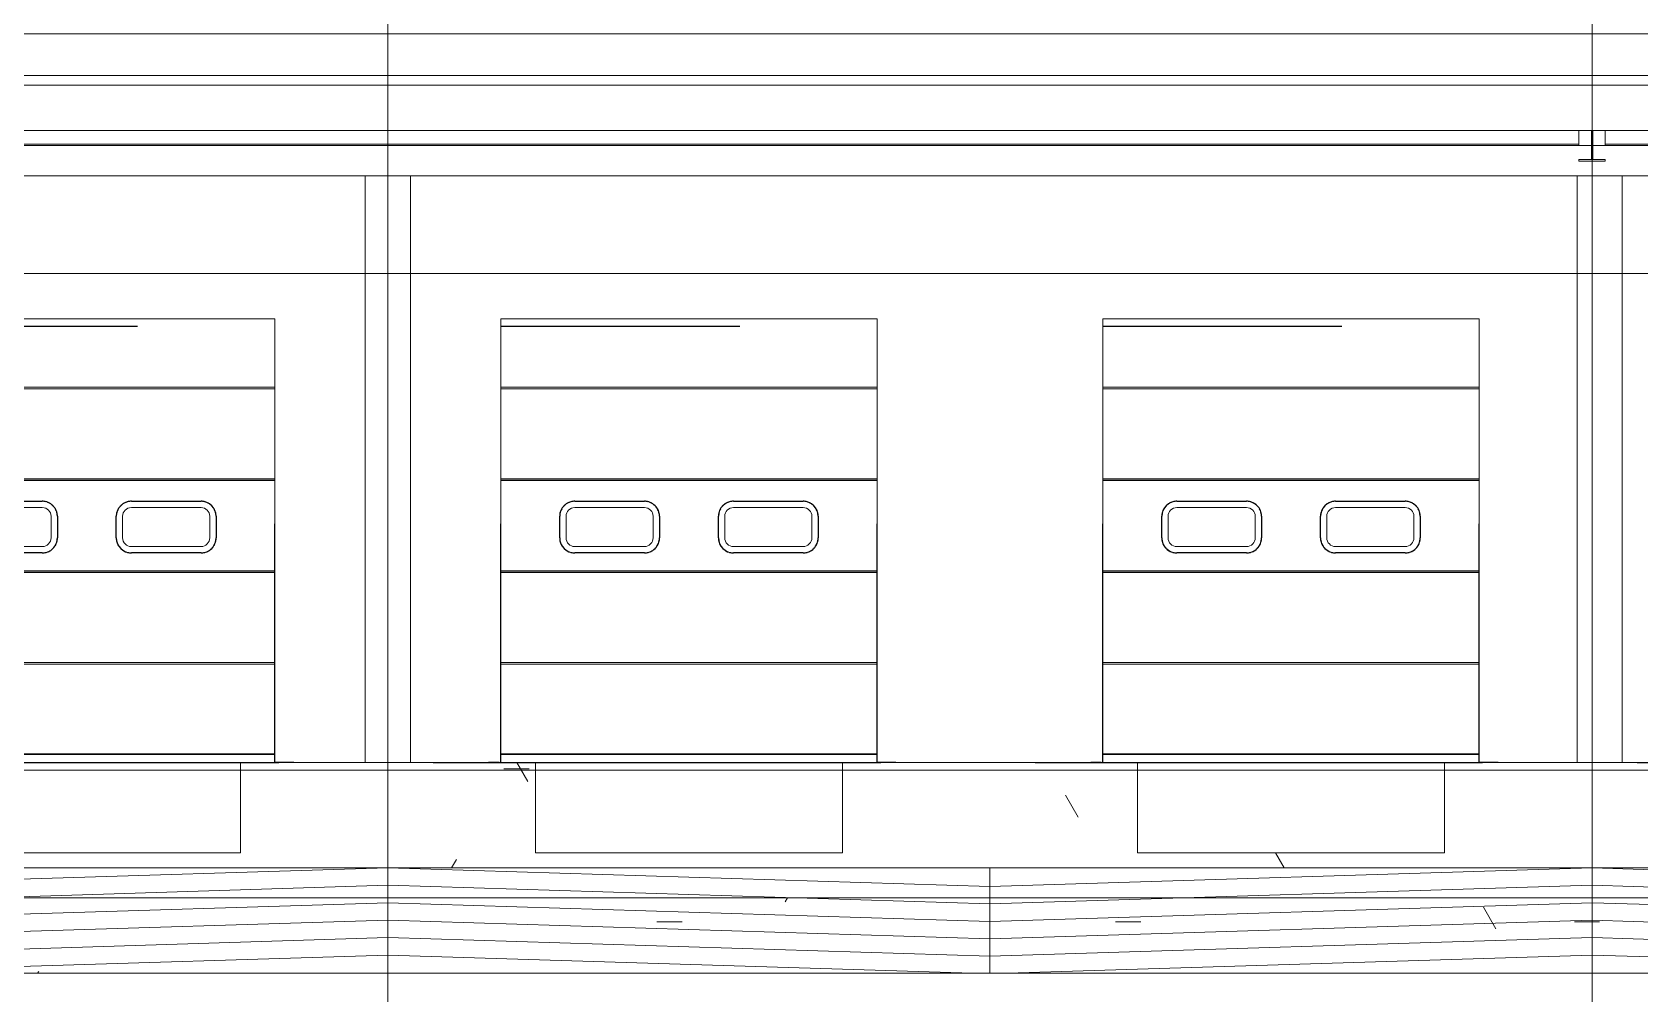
# Model space of a CAD drawing. Extents: x 692141 to 693595, y 1492301 to 1494225.
# Drawn here: x 692441.89 to 692452.58, y 1492374.68 to 1492381.07 of the extents above; entities that cross this region are included whole.
import ezdxf

# ---------------------------------------------------------------- set-up
doc = ezdxf.new("R2010")
doc.units = 0
doc.header["$MEASUREMENT"] = 0
for name, pattern in [('Centre', [7937.5, 1587.5, -1190.625, 3968.75, -1190.625]), ('Grid Line', [5556.25, 3175, -793.75, 793.75, -793.75]), ('Čárka', [3175, 1587.5, -1587.5])]:
    doc.linetypes.add(name, pattern=pattern)
for name, color, linetype, lineweight in [('A-COLS', 52, 'Continuous', 5), ('A-DETL-GENF', 92, 'Continuous', 5), ('A-FLOR', 192, 'Continuous', 5), ('A-FLOR-LEVL', 8, 'Grid Line', 5), ('A-GENM', 13, 'Continuous', 5), ('A-WALL-PATT', 111, 'Continuous', 5), ('S-BEAM', 12, 'Continuous', 5), ('S-GRID', 1, 'Continuous', 5)]:
    doc.layers.add(name, color=color, linetype=linetype, lineweight=lineweight)
doc.layers.add('A-DOOR', color=2, linetype='Continuous')
pattern_1 = [(0, (212730.054, 1200), (4064, 1016), [167.64, -2880.36, 167.64, -2880.36, -16256]), (0, (212730.054, 1200), (4064, 1016), [-6096, 167.64, -5928.36, 167.64, -2880.36, -7112]), (0, (212730.054, 1200), (4064, 1016), [-15240, 167.64, -1864.36, 167.64, -4912.36]), (120, (214254.054, 1708), (-2911.881810244989, 3011.527240979959), [167.64, -2880.36, 167.64, -2880.36, -16256]), (120, (214254.054, 1708), (-2911.881810244989, 3011.527240979959), [-6095.999999999999, 167.64, -5928.359999999999, 167.64, -2880.36, -7111.999999999999]), (120, (214254.054, 1708), (-2911.881810244989, 3011.527240979959), [-15240, 167.64, -1864.36, 167.64, -4912.359999999999]), (240, (214762.054, 3740), (-1152.118189755009, -4027.527240979959), [167.64, -2880.36, 167.64, -2880.36, -16256]), (240, (214762.054, 3740), (-1152.118189755009, -4027.527240979959), [-6096, 167.64, -5928.36, 167.64, -2880.36, -7112]), (240, (214762.054, 3740), (-1152.118189755009, -4027.527240979959), [-15240, 167.64, -1864.36, 167.64, -4912.36])]

# ---------------------------------------------------------------- blocks, each defined once
blk = doc.blocks.new('HAVI-DC_R19_AR_120_STRUCTURE_rvt-2-500_ELEVATION 4')
at = {"layer": 'S-BEAM'}
h = blk.add_hatch(dxfattribs=at)
h.set_pattern_fill('FP_109', color=256, style=0, pattern_type=2)
h.set_pattern_definition(pattern_1)
h.paths.add_polyline_path([(179103.6363114633, 0), (186499.6363114732, 0), (186499.6363114732, 500.0000000013763), (178499.6363114667, 500.0000000013763), (178499.6363114667, 0), (178695.6363114656, 0)], flags=0)
h.paths.add_polyline_path([(182017.6363114611, 700.0000000014002), (186499.6363114732, 700.0000000014002), (186499.6363114732, 1400.00000000138), (185519.7546187925, 1400.00000000138), (185519.7546187924, 799.9999999999914), (183479.7546187925, 799.9999999999914), (183479.7546187925, 1400.00000000138), (181519.6363114667, 1400.00000000138), (181519.6363114667, 799.9999999999914), (179479.6363114667, 799.9999999999914), (179479.6363114667, 1400.00000000138), (178499.6363114667, 1400.00000000138), (178499.6363114667, 700.0000000014002), (181217.6363114705, 700.0000000014002)], flags=0)
h = blk.add_hatch(dxfattribs=at)
h.set_pattern_fill('FP_109', color=256, style=0, pattern_type=2)
h.set_pattern_definition(pattern_1)
h.paths.add_polyline_path([(187103.6363114634, 0), (194499.6363114732, 0), (194499.6363114732, 500.0000000013763), (186499.6363114667, 500.0000000013763), (186499.6363114667, 0), (186695.6363114656, 0)], flags=0)
h.paths.add_polyline_path([(189584.99952156, 700.0000000014002), (194499.6363114732, 700.0000000014002), (194499.6363114732, 1400.00000000138), (193519.7546187925, 1400.00000000138), (193519.7546187925, 799.9999999999914), (191479.7546187925, 799.9999999999914), (191479.7546187925, 1400.00000000138), (189519.6363114667, 1400.00000000138), (189519.6363114667, 799.9999999999914), (187479.6363114668, 799.9999999999914), (187479.6363114668, 1400.00000000138), (186499.6363114667, 1400.00000000138), (186499.6363114667, 700.0000000014002), (189217.6363114705, 700.0000000014002)], flags=0)
h = blk.add_hatch(dxfattribs=at)
h.set_pattern_fill('FP_109', color=256, style=0, pattern_type=2)
h.set_pattern_definition(pattern_1)
h.paths.add_polyline_path([(201895.6599729365, 0), (202499.6363114692, 0), (202499.6363114692, 500.0000000013763), (194499.6363114627, 500.0000000013763), (194499.6363114627, 0), (201503.6363114734, 0)], flags=0)
h.paths.add_polyline_path([(195381.636311464, 700.0000000014002), (202499.6363114692, 700.0000000014002), (202499.6363114692, 1400.00000000138), (201519.7546187885, 1400.00000000138), (201519.7546187885, 799.9999999999914), (199479.7546187885, 799.9999999999914), (199479.7546187885, 1400.00000000138), (197519.6363114627, 1400.00000000138), (197519.6363114627, 799.9999999999914), (195479.6363114627, 799.9999999999914), (195479.6363114627, 1400.00000000138), (194499.6363114627, 1400.00000000138), (194499.6363114627, 700.0000000014002), (194818.1024488682, 700.0000000014002)], flags=0)
at = {"layer": 'S-BEAM', "color": 7}
for p, q in [((185519.7546187924, 1400.000000001379), (186499.6363114732, 1400.000000001379)), ((185519.7546187924, 1400.000000001379), (185519.7546187924, 800.0000000000011)), ((186499.6363114667, 1400.000000001379), (187479.6363114668, 1400.000000001379)), ((187479.6363114668, 800.0000000000101), (187479.6363114668, 1400.000000001379)), ((189519.6363114667, 1400.000000001379), (191479.7546187925, 1400.000000001379)), ((189519.6363114667, 1400.000000001379), (189519.6363114667, 800.0000000000101)), ((191479.7546187925, 800.0000000000011), (191479.7546187925, 1400.000000001379)), ((193519.7546187925, 1400.000000001379), (194499.6363114732, 1400.000000001379)), ((193519.7546187925, 1400.000000001379), (193519.7546187925, 800.0000000000011)), ((194499.6363114627, 1400.000000001379), (195479.6363114627, 1400.000000001379)), ((185519.7546187924, 800.0000000000011), (183479.7546187925, 800.0000000000011)), ((189519.6363114667, 800.0000000000101), (187479.6363114668, 800.0000000000101)), ((193519.7546187925, 800.0000000000011), (191479.7546187925, 800.0000000000011))]:
    blk.add_line(p, q, dxfattribs=at)
blk = doc.blocks.new('M_Rectangular Column - 300 x 300mm-V141-500_ELEVATION 4')
at = {"layer": 'A-COLS'}
for p, q in [((258349.6363114674, 5300.00006735213), (258349.6363114674, 1400.000000001371)), ((258649.6363114674, 1400.000000001371), (258649.6363114674, 5300.00006735213)), ((258649.6363114674, 1400.000000001371), (258349.6363114674, 1400.000000001371))]:
    blk.add_line(p, q, dxfattribs=at)
blk = doc.blocks.new('M_Rectangular Column - 300 x 300mm-1166748-500_ELEVATION 4')
at = {"layer": 'A-COLS'}
for p, q in [((194699.6363114674, 5300.000067352132), (194699.6363114674, 1400.000000001371)), ((194999.6363114674, 1400.000000001371), (194999.6363114674, 5300.000067352132)), ((194999.6363114674, 1400.000000001371), (194699.6363114674, 1400.000000001371))]:
    blk.add_line(p, q, dxfattribs=at)
blk = doc.blocks.new('Column Center Mark - Column Center Mark-439589-500_ELEVATION 4')
at = {"layer": 'A-DETL-GENF', "lineweight": 9}
for p, q in [((43649.75461878071, 74.99999999996534), (43649.75461878071, -75.00000000003465)), ((43574.75461878071, -3.465174813754857e-11), (43724.75461878071, -3.465174813754857e-11))]:
    blk.add_line(p, q, dxfattribs=at)
blk = doc.blocks.new('Doors_Industrial_Loading-Systems_Sectional-Overhead-Door_High-Lift_40mm - 2500 x 3000 mm 2-264868-500_ELEVATION 4')
at = {"layer": 'A-DOOR', "color": 1, "linetype": 'Čárka'}
for p, q in [((175349.6363114674, 4299.99999999699), (177849.6363114674, 4299.99999999699)), ((175349.6363114674, 1399.999999996979), (175349.6363114674, 4299.99999999699)), ((177849.6363114674, 1399.999999996979), (177849.6363114674, 4299.99999999699)), ((174899.6363114674, 1399.999999996979), (175349.6363114674, 1399.999999996979)), ((177974.6363114674, 1399.999999996979), (177849.6363114674, 1399.999999996979))]:
    blk.add_line(p, q, dxfattribs=at)
at = {"layer": 'A-DOOR', "color": 7}
for p, q in [((177849.6363114674, 3273.999999996978), (175349.6363114675, 3273.999999996978)), ((175840.9696448006, 3136.49999999713), (176303.9696448006, 3136.49999999713)), ((175840.9696448006, 3136.49999999713), (176303.9696448006, 3136.49999999713)), ((176895.302978134, 3136.499999997063), (177358.302978134, 3136.499999997063)), ((176895.302978134, 3136.499999997063), (177358.302978134, 3136.499999997063)), ((175740.9696448006, 2893.499999997032), (175740.9696448006, 3036.49999999713)), ((175740.9696448006, 2893.499999997032), (175740.9696448006, 3036.49999999713)), ((176403.9696448006, 3036.49999999713), (176403.9696448006, 2893.499999997034)), ((176403.9696448006, 3036.49999999713), (176403.9696448006, 2893.499999997034)), ((176795.3029781339, 2893.499999996908), (176795.3029781339, 3036.499999997063)), ((176795.3029781339, 2893.499999996908), (176795.3029781339, 3036.499999997063)), ((177458.3029781339, 3036.499999997064), (177458.3029781339, 2893.499999996909)), ((177458.3029781339, 3036.499999997064), (177458.3029781339, 2893.499999996909)), ((176303.9696448006, 2793.499999997033), (175840.9696448006, 2793.499999997033)), ((176303.9696448006, 2793.499999997034), (175840.9696448006, 2793.499999997034)), ((177358.302978134, 2793.499999996908), (176895.302978134, 2793.499999996908)), ((177358.302978134, 2793.499999996909), (176895.302978134, 2793.499999996909)), ((175349.6363114675, 2675.02522143521), (177849.6363114674, 2675.02522143521)), ((175349.6363114675, 2675.02522143521), (177849.6363114674, 2675.02522143521)), ((175338.6363114674, 1399.999999996978), (175268.6363114674, 1399.999999996978)), ((175296.6363114674, 1399.999999996953), (175270.6363114674, 1399.999999996953)), ((175324.6363114674, 1399.99999999697), (177874.6363114674, 1399.99999999697)), ((177849.6363114674, 1455.025221435202), (175349.6363114674, 1455.025221435202)), ((175349.6363114674, 1455.025221435202), (177849.6363114674, 1455.025221435202)), ((177930.6363114674, 1399.999999996978), (177860.6363114674, 1399.999999996978)), ((177932.6363114674, 1399.999999996953), (177906.6363114674, 1399.999999996953))]:
    blk.add_line(p, q, dxfattribs=at)
for centre, radius, start, end in [((175840.9696448006, 3036.49999999713), 100.0000000000291, 90, 180), ((175840.9696448006, 3036.49999999713), 100.0000000000158, 129.5802092618806, 140.4197907380237), ((175840.9696448006, 3036.49999999713), 99.99999999997708, 111.9871867448824, 120.00000000002), ((175840.9696448006, 3036.49999999713), 99.99999999995468, 90, 105.0000000000094), ((176303.9696448006, 3036.49999999713), 100, 75.0000000000132, 90), ((176303.9696448006, 3036.49999999713), 100.0000000000002, 359.9999999999995, 90.00000000000014), ((176303.9696448006, 3036.49999999713), 100.0000000000146, 60.00000000000352, 68.01281325517674), ((176303.9696448006, 3036.49999999713), 99.9999999999943, 39.58020926182564, 50.41979073815119), ((176895.302978134, 3036.499999997063), 100.0000000000291, 90, 180), ((176895.302978134, 3036.499999997063), 99.99999999998174, 129.5802092620854, 140.4197907379426), ((176895.302978134, 3036.499999997063), 100.0000000000129, 111.9871867455781, 119.9999999999967), ((176895.302978134, 3036.499999997063), 100.0000000000109, 90, 105.0000000000013), ((177358.302978134, 3036.499999997063), 100, 74.9999999999931, 90.00000000000014), ((177358.302978134, 3036.499999997063), 100, 2.544443745170813e-13, 90.00000000000026), ((177358.302978134, 3036.499999997063), 100.0000000000129, 60.00000000000342, 68.01281325451204), ((177358.302978134, 3036.499999997063), 99.99999999997486, 39.58020926199752, 50.4197907380318), ((175840.9696448006, 3036.49999999713), 99.99999999999999, 165.0000000000017, 179.9999999999997), ((175840.9696448006, 3036.49999999713), 100.0000000000332, 149.9999999999959, 158.0128132547341), ((176303.9696448006, 3036.49999999713), 100.0000000000129, 21.98718674537078, 29.99999999999895), ((176303.9696448006, 3036.49999999713), 100.0000000000034, 0, 14.99999999999891), ((176895.302978134, 3036.499999997063), 99.99999999999999, 164.9999999999972, 179.9999999999997), ((176895.302978134, 3036.499999997063), 99.99999999999062, 149.9999999999982, 158.0128132546377), ((177358.302978134, 3036.499999997063), 99.99999999998772, 21.98718674575145, 30.0000000000012), ((177358.302978134, 3036.499999997063), 99.99999999998279, 2.605510395055221e-13, 15.00000000000075), ((175840.9696448006, 2893.499999997033), 100.0000000000466, 180.0000000000004, 195.0000000000012), ((175840.9696448006, 2893.499999997033), 100.0000000000291, 180.0000000000001, 270.0000000000001), ((176303.9696448006, 2893.499999997033), 100.0000000000005, 269.9999999999999, 2.544443745170813e-13), ((176303.9696448006, 2893.499999997033), 100, 345.0000000000013, 0), ((176895.302978134, 2893.499999996908), 100.0000000000109, 180.0000000000001, 194.9999999999999), ((176895.302978134, 2893.499999996908), 100.0000000000291, 180.0000000000001, 270.0000000000001), ((177358.302978134, 2893.499999996908), 100, 270, 3.943887805014761e-13), ((177358.302978134, 2893.499999996908), 99.9999999999709, 345.0000000000013, 0), ((175840.9696448006, 2893.499999997033), 100.0000000000275, 201.9871867464127, 210.0000000000026), ((175840.9696448006, 2893.499999997033), 100.0000000000386, 219.58020926243, 230.4197907375418), ((175840.9696448006, 2893.499999997033), 100.0000000000118, 239.9999999999881, 248.012813253757), ((175840.9696448006, 2893.499999997033), 100.0000000000291, 255.0000000000012, 269.9999999999999), ((176303.9696448006, 2893.499999997033), 99.99999999997526, 269.9999999999996, 284.99999999999), ((176303.9696448006, 2893.499999997033), 100.0000000000023, 291.9871867462618, 300.0000000000137), ((176303.9696448006, 2893.499999997033), 100.0000000000123, 309.5802092624525, 320.4197907375091), ((176303.9696448006, 2893.499999997033), 99.99999999999936, 330.0000000000045, 338.0128132540339), ((176895.302978134, 2893.499999996908), 99.99999999998772, 201.9871867455966, 210.0000000000008), ((176895.302978134, 2893.499999996908), 100.0000000000188, 219.5802092619812, 230.4197907379249), ((176895.302978134, 2893.499999996908), 100.0000000000129, 240.0000000000031, 248.01281325451), ((176895.302978134, 2893.499999996908), 100.0000000000291, 255.0000000000011, 269.9999999999999), ((177358.302978134, 2893.499999996908), 100.0000000000109, 269.9999999999996, 285.000000000001), ((177358.302978134, 2893.499999996908), 100.0000000000129, 291.987186745415, 299.9999999999965), ((177358.302978134, 2893.499999996908), 100.0000000000051, 309.5802092621118, 320.4197907380911), ((177358.302978134, 2893.499999996908), 99.99999999999784, 329.9999999999965, 338.0128132543207)]:
    blk.add_arc(centre, radius, start, end, dxfattribs=at)
at = {"layer": 'A-GENM', "color": 7}
for p, q in [((175349.6363114674, 3895.02522143521), (177849.6363114674, 3895.02522143521)), ((175349.6363114674, 3895.02522143521), (177849.6363114674, 3895.02522143521)), ((177849.6363114674, 3883.99999999698), (175349.6363114674, 3883.99999999698)), ((175349.6363114674, 3285.02522143521), (177849.6363114674, 3285.02522143521)), ((175349.6363114674, 3285.02522143521), (177849.6363114674, 3285.02522143521)), ((175840.9696448006, 3136.499999996981), (176303.9696448006, 3136.499999996981)), ((176895.302978134, 3136.499999996981), (177358.302978134, 3136.499999996981)), ((175740.9696448006, 2893.499999996981), (175740.9696448006, 3036.499999996981)), ((175782.9696448006, 3036.499999996981), (175782.9696448006, 2893.499999996981)), ((175782.9696448006, 3036.499999996981), (175782.9696448006, 2893.499999996981)), ((176303.9696448006, 3094.499999996981), (175840.9696448006, 3094.499999996981)), ((176303.9696448006, 3094.499999996981), (175840.9696448006, 3094.499999996981)), ((176361.9696448006, 2893.499999996981), (176361.9696448006, 3036.499999996981)), ((176361.9696448006, 2893.499999996981), (176361.9696448006, 3036.499999996982)), ((176403.9696448006, 3036.499999996982), (176403.9696448006, 2893.499999996981)), ((176795.3029781339, 2893.499999996981), (176795.3029781339, 3036.499999996981)), ((176837.302978134, 3036.499999996981), (176837.302978134, 2893.499999996981)), ((176837.302978134, 3036.499999996981), (176837.302978134, 2893.499999996981)), ((177358.302978134, 3094.499999996981), (176895.302978134, 3094.499999996981)), ((177358.302978134, 3094.499999996981), (176895.302978134, 3094.499999996981)), ((177416.302978134, 2893.499999996981), (177416.302978134, 3036.499999996981)), ((177416.302978134, 2893.499999996981), (177416.302978134, 3036.499999996982)), ((177458.3029781339, 3036.499999996982), (177458.3029781339, 2893.499999996981)), ((175840.9696448006, 2835.499999996982), (176303.9696448006, 2835.499999996982)), ((175840.9696448006, 2835.499999996982), (176303.9696448006, 2835.499999996982)), ((176303.9696448006, 2793.499999996981), (175840.9696448006, 2793.499999996981)), ((176895.302978134, 2835.499999996982), (177358.302978134, 2835.499999996982)), ((176895.302978134, 2835.499999996982), (177358.302978134, 2835.499999996982)), ((177358.302978134, 2793.499999996981), (176895.302978134, 2793.499999996981)), ((177849.6363114674, 2663.99999999698), (175349.6363114674, 2663.99999999698)), ((175349.6363114674, 2065.025221435211), (177849.6363114674, 2065.025221435211)), ((175349.6363114674, 2065.025221435211), (177849.6363114674, 2065.025221435211)), ((177849.6363114674, 2053.999999996979), (175349.6363114674, 2053.999999996979)), ((175349.6363114674, 1455.025221435211), (177849.6363114674, 1455.025221435211)), ((175349.6363114674, 1455.025221435211), (177849.6363114674, 1455.025221435211))]:
    blk.add_line(p, q, dxfattribs=at)
for centre, radius, start, end in [((175840.9696448006, 3036.499999996981), 100.0000000000291, 90.00000000000026, 180.0000000000002), ((176303.9696448006, 3036.499999996981), 100.0000000000005, 5.152498583970897e-13, 90.00000000000026), ((176895.302978134, 3036.499999996981), 100.0000000000291, 90.00000000000026, 180.0000000000002), ((177358.302978134, 3036.499999996981), 100, 5.216109677600168e-13, 90.00000000000026), ((175840.9696448006, 3036.499999996981), 58.0000000000291, 90, 180), ((175840.9696448006, 3036.499999996981), 58.0000000000291, 90, 180), ((176303.9696448006, 3036.499999996981), 58.0000000000291, 0, 90), ((176303.9696448006, 3036.499999996981), 58.0000000000291, 8.984518603637631e-13, 90), ((176895.302978134, 3036.499999996981), 58, 90, 180), ((176895.302978134, 3036.499999996981), 58, 90, 180), ((177358.302978134, 3036.499999996981), 58, 0, 90), ((177358.302978134, 3036.499999996981), 58, 8.984518603637631e-13, 90), ((175840.9696448006, 2893.499999996981), 100.0000000000291, 180.0000000000002, 269.9999999999999), ((175840.9696448006, 2893.499999996981), 58.0000000000291, 180.0000000000002, 269.9999999999998), ((175840.9696448006, 2893.499999996981), 58.0000000000291, 180, 269.9999999999996), ((176303.9696448006, 2893.499999996981), 58.0000000000291, 269.9999999999996, 0), ((176303.9696448006, 2893.499999996981), 58.0000000000291, 269.9999999999996, 0), ((176303.9696448006, 2893.499999996981), 100, 269.9999999999996, 0), ((176895.302978134, 2893.499999996981), 100.0000000000291, 180.0000000000002, 269.9999999999999), ((176895.302978134, 2893.499999996981), 58.00000000000009, 180.0000000000002, 269.9999999999999), ((176895.302978134, 2893.499999996981), 58, 180, 269.9999999999996), ((177358.302978134, 2893.499999996981), 58, 269.9999999999996, 0), ((177358.302978134, 2893.499999996981), 58, 269.9999999999996, 0), ((177358.302978134, 2893.499999996981), 99.9999999999709, 269.9999999999996, 0)]:
    blk.add_arc(centre, radius, start, end, dxfattribs=at)
blk = doc.blocks.new('Doors_Industrial_Loading-Systems_Sectional-Overhead-Door_High-Lift_40mm - 2500 x 3000 mm 2-V92-500_ELEVATION 4')
at = {"layer": 'A-DOOR', "color": 1, "linetype": 'Čárka'}
for p, q in [((191249.6363114672, 4299.99999999699), (193749.6363114672, 4299.99999999699)), ((191249.6363114672, 1399.999999996979), (191249.6363114672, 4299.99999999699)), ((193749.6363114672, 1399.999999996979), (193749.6363114672, 4299.99999999699)), ((190799.6363114672, 1399.999999996979), (191249.6363114672, 1399.999999996979)), ((193874.6363114672, 1399.999999996979), (193749.6363114672, 1399.999999996979))]:
    blk.add_line(p, q, dxfattribs=at)
at = {"layer": 'A-DOOR', "color": 7}
for p, q in [((193749.6363114672, 3273.999999996978), (191249.6363114672, 3273.999999996978)), ((191740.9696448004, 3136.49999999713), (192201.5509852141, 3136.49999999713)), ((191740.9696448004, 3136.49999999713), (192203.9696448004, 3136.49999999713)), ((192795.3029781337, 3136.499999997063), (193258.3029781338, 3136.499999997063)), ((192795.3029781337, 3136.499999997063), (193258.3029781338, 3136.499999997063)), ((191640.9696448004, 2893.499999997032), (191640.9696448004, 3036.49999999713)), ((191640.9696448004, 2893.499999997032), (191640.9696448004, 3036.49999999713)), ((192303.9696448004, 3036.49999999713), (192303.9696448004, 2893.499999997034)), ((192303.9696448004, 3036.49999999713), (192303.9696448004, 2893.499999997034)), ((192695.3029781337, 2893.499999996908), (192695.3029781337, 3036.499999997063)), ((192695.3029781337, 2893.499999996908), (192695.3029781337, 3036.499999997063)), ((193358.3029781337, 3036.499999997064), (193358.3029781337, 2893.499999996909)), ((193358.3029781337, 3036.499999997064), (193358.3029781337, 2893.499999996909)), ((192201.5509852141, 2793.499999997033), (191740.9696448004, 2793.499999997033)), ((192203.9696448004, 2793.499999997034), (191740.9696448004, 2793.499999997034)), ((193258.3029781338, 2793.499999996908), (192795.3029781337, 2793.499999996908)), ((193258.3029781338, 2793.499999996909), (192795.3029781337, 2793.499999996909)), ((191249.6363114672, 2675.02522143521), (193749.6363114672, 2675.02522143521)), ((191249.6363114672, 2675.02522143521), (193749.6363114672, 2675.02522143521)), ((191238.6363114672, 1399.999999996978), (191168.6363114672, 1399.999999996978)), ((191196.6363114672, 1399.999999996953), (191170.6363114672, 1399.999999996953)), ((191224.6363114672, 1399.99999999697), (193771.4818634066, 1399.99999999697)), ((193749.6363114672, 1455.025221435202), (191249.6363114672, 1455.025221435202)), ((191249.6363114672, 1455.025221435202), (193749.6363114672, 1455.025221435202)), ((193830.6363114672, 1399.999999996978), (193760.6363114672, 1399.999999996978)), ((193832.6363114672, 1399.999999996953), (193806.6363114672, 1399.999999996953))]:
    blk.add_line(p, q, dxfattribs=at)
for centre, radius, start, end in [((191740.9696448004, 3036.49999999713), 100, 90, 180), ((191740.9696448004, 3036.49999999713), 99.9999999999943, 129.5802092617982, 140.4197907381451), ((191740.9696448004, 3036.49999999713), 100.0000000000023, 111.9871867452001, 120.0000000000137), ((191740.9696448004, 3036.49999999713), 99.99999999998279, 90, 105.0000000000053), ((192203.9696448004, 3036.49999999713), 100.0000000000291, 75.00000000000126, 90), ((192203.9696448004, 3036.49999999713), 100.0000000000291, 359.9999999999992, 89.99999999999987), ((192203.9696448004, 3036.49999999713), 100.0000000000255, 60.00000000000623, 68.01281325516344), ((192203.9696448004, 3036.49999999713), 100.0000000000206, 39.58020926182261, 50.41979073818393), ((192795.3029781337, 3036.499999997063), 100, 90, 180), ((192795.3029781337, 3036.499999997063), 99.99999999997786, 134.9999999999965, 140.419790737933), ((192795.3029781337, 3036.499999997063), 99.99999999999734, 129.580209262081, 134.8051889501092), ((192795.3029781337, 3036.499999997063), 99.99999999999838, 111.9871867453468, 119.9999999999859), ((192795.3029781337, 3036.499999997063), 100.0000000000034, 90, 104.9999999999863), ((193258.3029781338, 3036.499999997063), 100, 75.00000000000922, 90.00000000000014), ((193258.3029781338, 3036.499999997063), 100, 2.544443745170813e-13, 90.00000000000026), ((193258.3029781338, 3036.499999997063), 99.99999999998592, 60.00000000001117, 68.01281325450668), ((193258.3029781338, 3036.499999997063), 99.99999999997486, 39.58020926199752, 50.4197907380318), ((191740.9696448004, 3036.49999999713), 99.99999999999955, 165.0000000000016, 179.9999999999997), ((191740.9696448004, 3036.49999999713), 100.0000000000041, 150.0000000000031, 158.0128132541543), ((192203.9696448004, 3036.49999999713), 100.0000000000129, 21.98718674537078, 29.99999999999895), ((192203.9696448004, 3036.49999999713), 100.0000000000109, 0, 14.99999999999999), ((192795.3029781337, 3036.499999997063), 99.99999999999955, 165.0000000000013, 179.9999999999997), ((192795.3029781337, 3036.499999997063), 99.99999999997706, 150.0000000000015, 158.0128132541641), ((193258.3029781338, 3036.499999997063), 99.99999999997317, 21.9871867457548, 29.99999999999759), ((193258.3029781338, 3036.499999997063), 99.99999999997526, 2.605510395055025e-13, 14.99999999999967), ((191740.9696448004, 2893.499999997033), 100.0000000000184, 180.0000000000004, 195.0000000000015), ((191740.9696448004, 2893.499999997033), 100.0000000000009, 180.0000000000002, 270.0000000000002), ((192203.9696448004, 2893.499999997033), 100.0000000000291, 269.9999999999999, 2.482820498217458e-13), ((192203.9696448004, 2893.499999997033), 100.0000000000291, 344.999999999997, 0), ((192795.3029781337, 2893.499999996908), 100.0000000000034, 180.0000000000001, 194.9999999999988), ((192795.3029781337, 2893.499999996908), 100.0000000000009, 180.0000000000002, 270.0000000000002), ((193258.3029781338, 2893.499999996908), 100, 270, 3.943887805014761e-13), ((193258.3029781338, 2893.499999996908), 99.9999999999709, 345.0000000000013, 0), ((191740.9696448004, 2893.499999997033), 100.0000000000275, 201.9871867461324, 210.0000000000026), ((191740.9696448004, 2893.499999997033), 100.0000000000123, 219.5802092623651, 230.419790737509), ((191740.9696448004, 2893.499999997033), 100.0000000000118, 239.9999999999881, 248.012813253757), ((191740.9696448004, 2893.499999997033), 100.0000000000007, 254.9999999999972, 270), ((192203.9696448004, 2893.499999997033), 99.99999999995468, 269.9999999999996, 285.0000000000091), ((192203.9696448004, 2893.499999997033), 99.99999999997708, 291.9871867465165, 300.00000000002), ((192203.9696448004, 2893.499999997033), 100.0000000000152, 309.5802092624644, 320.4197907373929), ((192203.9696448004, 2893.499999997033), 100.0000000000036, 330.0000000000035, 338.0128132542455), ((192795.3029781337, 2893.499999996908), 99.99999999997317, 201.9871867458865, 209.9999999999972), ((192795.3029781337, 2893.499999996908), 99.99999999996544, 219.5802092619661, 224.9999999999998), ((192795.3029781337, 2893.499999996908), 99.99999999998951, 225.1948110498883, 230.4197907379929), ((192795.3029781337, 2893.499999996908), 100.0000000000067, 240.0000000000159, 248.0128132546546), ((192795.3029781337, 2893.499999996908), 100.0000000000005, 255.000000000013, 269.9999999999999), ((193258.3029781338, 2893.499999996908), 100.0000000000034, 269.9999999999996, 284.999999999986), ((193258.3029781338, 2893.499999996908), 99.99999999999838, 291.9871867456366, 299.9999999999857), ((193258.3029781338, 2893.499999996908), 100.0000000000012, 309.5802092621129, 320.4197907380816), ((193258.3029781338, 2893.499999996908), 99.99999999997706, 330.0000000000015, 338.012813254164)]:
    blk.add_arc(centre, radius, start, end, dxfattribs=at)
at = {"layer": 'A-GENM', "color": 7}
for p, q in [((191249.6363114672, 3895.02522143521), (193749.6363114672, 3895.02522143521)), ((191249.6363114672, 3895.02522143521), (193749.6363114672, 3895.02522143521)), ((193749.6363114672, 3883.99999999698), (191249.6363114672, 3883.99999999698)), ((191249.6363114672, 3285.02522143521), (193749.6363114672, 3285.02522143521)), ((191249.6363114672, 3285.02522143521), (193749.6363114672, 3285.02522143521)), ((191740.9696448004, 3136.499999996981), (192203.9696448004, 3136.499999996981)), ((192795.3029781337, 3136.499999996981), (193258.3029781338, 3136.499999996981)), ((191640.9696448004, 2893.499999996981), (191640.9696448004, 3036.499999996981)), ((191682.9696448004, 3036.499999996981), (191682.9696448004, 2893.499999996981)), ((191682.9696448004, 3036.499999996981), (191682.9696448004, 2893.499999996981)), ((192203.9696448004, 3094.499999996981), (191740.9696448004, 3094.499999996981)), ((192203.9696448004, 3094.499999996981), (191740.9696448004, 3094.499999996981)), ((192261.9696448004, 2893.499999996981), (192261.9696448004, 3036.499999996981)), ((192261.9696448004, 2893.499999996981), (192261.9696448004, 3036.499999996982)), ((192303.9696448004, 3036.499999996982), (192303.9696448004, 2893.499999996981)), ((192695.3029781337, 2893.499999996981), (192695.3029781337, 3036.499999996981)), ((192737.3029781338, 3036.499999996981), (192737.3029781338, 2893.499999996981)), ((192737.3029781338, 3036.499999996981), (192737.3029781338, 2893.499999996981)), ((193258.3029781338, 3094.499999996981), (192795.3029781337, 3094.499999996981)), ((193258.3029781338, 3094.499999996981), (192795.3029781337, 3094.499999996981)), ((193316.3029781337, 2893.499999996981), (193316.3029781337, 3036.499999996981)), ((193316.3029781337, 2893.499999996981), (193316.3029781337, 3036.499999996982)), ((193358.3029781337, 3036.499999996982), (193358.3029781337, 2893.499999996981)), ((191740.9696448004, 2835.499999996982), (192203.9696448004, 2835.499999996982)), ((191740.9696448004, 2835.499999996982), (192203.9696448004, 2835.499999996982)), ((192203.9696448004, 2793.499999996981), (191740.9696448004, 2793.499999996981)), ((192795.3029781337, 2835.499999996982), (193258.3029781338, 2835.499999996982)), ((192795.3029781337, 2835.499999996982), (193258.3029781338, 2835.499999996982)), ((193258.3029781338, 2793.499999996981), (192795.3029781337, 2793.499999996981)), ((193749.6363114672, 2663.99999999698), (191249.6363114672, 2663.99999999698)), ((191249.6363114672, 2065.025221435211), (193749.6363114672, 2065.025221435211)), ((191249.6363114672, 2065.025221435211), (193749.6363114672, 2065.025221435211)), ((193749.6363114672, 2053.999999996979), (191249.6363114672, 2053.999999996979)), ((191249.6363114672, 1455.025221435211), (193749.6363114672, 1455.025221435211)), ((191249.6363114672, 1455.025221435211), (193749.6363114672, 1455.025221435211))]:
    blk.add_line(p, q, dxfattribs=at)
for centre, radius, start, end in [((191740.9696448004, 3036.499999996981), 100.0000000000005, 90.00000000000026, 180.0000000000002), ((192203.9696448004, 3036.499999996981), 100.0000000000291, 5.08789356700367e-13, 90.00000000000026), ((192795.3029781337, 3036.499999996981), 100.0000000000005, 90.00000000000026, 180.0000000000002), ((193258.3029781338, 3036.499999996981), 100, 5.216109677600168e-13, 90.00000000000026), ((191740.9696448004, 3036.499999996981), 58.0000000000291, 90, 180), ((191740.9696448004, 3036.499999996981), 58.0000000000291, 90, 180), ((192203.9696448004, 3036.499999996981), 58.0000000000291, 0, 90), ((192203.9696448004, 3036.499999996981), 58.0000000000291, 8.984518603637631e-13, 90), ((192795.3029781337, 3036.499999996981), 57.9999999999709, 90, 180), ((192795.3029781337, 3036.499999996981), 57.9999999999709, 90, 180), ((193258.3029781338, 3036.499999996981), 57.9999999999709, 0, 90), ((193258.3029781338, 3036.499999996981), 57.9999999999709, 8.984518603637631e-13, 90), ((191740.9696448004, 2893.499999996981), 100.0000000000005, 180.0000000000002, 269.9999999999999), ((191740.9696448004, 2893.499999996981), 58.0000000000291, 180.0000000000002, 269.9999999999998), ((191740.9696448004, 2893.499999996981), 58.0000000000291, 180, 269.9999999999996), ((192203.9696448004, 2893.499999996981), 58.0000000000291, 269.9999999999996, 0), ((192203.9696448004, 2893.499999996981), 58.0000000000291, 269.9999999999996, 0), ((192203.9696448004, 2893.499999996981), 100.0000000000291, 269.9999999999996, 0), ((192795.3029781337, 2893.499999996981), 100.0000000000005, 180.0000000000002, 269.9999999999999), ((192795.3029781337, 2893.499999996981), 57.99999999999954, 180.0000000000002, 269.9999999999999), ((192795.3029781337, 2893.499999996981), 57.9999999999709, 180, 269.9999999999996), ((193258.3029781338, 2893.499999996981), 57.9999999999709, 269.9999999999996, 0), ((193258.3029781338, 2893.499999996981), 57.9999999999709, 269.9999999999996, 0), ((193258.3029781338, 2893.499999996981), 99.9999999999709, 269.9999999999996, 0)]:
    blk.add_arc(centre, radius, start, end, dxfattribs=at)
blk = doc.blocks.new('H-Wide Flange Beams - H350x175x57_8-2030245-500_ELEVATION 4')
at = {"layer": 'S-BEAM', "color": 90, "lineweight": 9}
for p, q in [((194495.6363114674, 5601.477146665211), (194495.6363114674, 5409.000000001149)), ((194503.6363114674, 5409.000000001149), (194503.6363114674, 5601.477146665211)), ((194495.6363114674, 5409.000000001149), (194411.6363114673, 5409.000000001149)), ((194411.6363114673, 5409.000000001149), (194411.6363114673, 5396.000000001148)), ((194411.6363114673, 5396.000000001148), (194587.6363114674, 5396.000000001148)), ((194587.6363114674, 5409.000000001149), (194503.6363114674, 5409.000000001149)), ((194587.6363114674, 5396.000000001148), (194587.6363114674, 5409.000000001149))]:
    blk.add_line(p, q, dxfattribs=at)
blk = doc.blocks.new('H-Wide Flange Beams - H250x125x29_6-V163-500_ELEVATION 4')
at = {"layer": 'S-BEAM', "color": 90, "lineweight": 9}
for p, q in [((122411.6363114672, 5601.477146665222), (122411.6363114672, 5509.000000001149)), ((110587.6363114672, 5509.000000001149), (122411.6363114672, 5509.000000001149)), ((110587.6363114672, 5509.000000001149), (122411.6363114672, 5509.000000001149)), ((110587.6363114672, 5500.000000001148), (122411.6363114672, 5500.000000001148)), ((122411.6363114672, 5509.000000001149), (122411.6363114672, 5500.000000001148))]:
    blk.add_line(p, q, dxfattribs=at)
blk = doc.blocks.new('H-Wide Flange Beams - H250x125x29_6-2030162-500_ELEVATION 4')
at = {"layer": 'S-BEAM', "color": 90, "lineweight": 9}
for p, q in [((98587.63631146718, 5509.000000001149), (98587.63631146718, 5601.477146665222)), ((98587.63631146718, 5500.000000001148), (98587.63631146718, 5509.000000001149)), ((98587.63631146718, 5509.000000001149), (110411.6363114672, 5509.000000001149)), ((98587.63631146718, 5509.000000001149), (110411.6363114672, 5509.000000001149)), ((98587.63631146718, 5500.000000001148), (110411.6363114672, 5500.000000001148))]:
    blk.add_line(p, q, dxfattribs=at)

msp = doc.modelspace()

# ---------------------------------------------------------------- linework, layer by layer
at = {"layer": 'A-FLOR', "color": 90, "lineweight": 9}
msp.add_line((692717.3624908916, 1492374.813383746), (692229.6700198601, 1492374.813383746), dxfattribs=at)
at = {"layer": 'A-FLOR-LEVL', "linetype": 'Centre'}
for p, q in [((692278.3000830481, 1492380.313383746), (692547.7862502306, 1492380.313383746)), ((692278.3000830481, 1492379.463383747), (692547.7862502306, 1492379.463383747)), ((692278.3000830481, 1492376.213383747), (692544.7862502306, 1492376.213383747)), ((692278.3000830481, 1492374.813383746), (692724.9906739572, 1492374.813383746))]:
    msp.add_line(p, q, dxfattribs=at)
at = {"layer": 'A-WALL-PATT', "color": 8}
for p, q in [((692524.7580948428, 1492381.055860893), (692432.3580527349, 1492381.055860893)), ((692524.7580948428, 1492380.779860893), (692432.3580527349, 1492380.779860893)), ((692524.7080948428, 1492380.779860893), (692432.4080527348, 1492380.779860893)), ((692524.7580948428, 1492380.714860893), (692432.3580527349, 1492380.714860893)), ((692524.7080948428, 1492380.714860893), (692432.4080527348, 1492380.714860893)), ((692524.7580948428, 1492380.414860893), (692432.3580527349, 1492380.414860893)), ((692452.2540527348, 1492380.414729754), (692452.1700527348, 1492380.414729754)), ((692452.3460527349, 1492380.414729754), (692452.2620527348, 1492380.414729754)), ((692432.6580527348, 1492380.113383746), (692524.2580948428, 1492380.113383746)), ((692441.0080527348, 1492379.163383747), (692443.5080527348, 1492379.163383747)), ((692443.5080527348, 1492379.163383747), (692443.5080527348, 1492376.213383746)), ((692445.0080527348, 1492376.213383746), (692445.0080527348, 1492379.163383747)), ((692445.0080527348, 1492379.163383747), (692447.5080527348, 1492379.163383747)), ((692447.5080527348, 1492379.163383747), (692447.5080527348, 1492376.213383746)), ((692449.0080527348, 1492376.213383746), (692449.0080527348, 1492379.163383747)), ((692449.0080527348, 1492379.163383747), (692451.5080527348, 1492379.163383747)), ((692451.5080527348, 1492379.163383747), (692451.5080527348, 1492376.213383746)), ((692472.0580527347, 1492376.163383747), (692432.3580527348, 1492376.163383747)), ((692441.2381710421, 1492376.163383747), (692443.2781710421, 1492376.163383747)), ((692443.5080527348, 1492376.213383746), (692445.0080527348, 1492376.213383746)), ((692445.2380527348, 1492376.163383747), (692447.2780527348, 1492376.163383747)), ((692447.5080527348, 1492376.213383746), (692449.0080527348, 1492376.213383746)), ((692449.2381710421, 1492376.163383747), (692451.2781710421, 1492376.163383747)), ((692451.5080527348, 1492376.213383746), (692453.0080527348, 1492376.213383746)), ((692432.3580527348, 1492375.513383746), (692472.0580527347, 1492375.513383746)), ((692444.2580527348, 1492375.513383746), (692440.2580527348, 1492375.38918337)), ((692444.2580527348, 1492375.513383746), (692444.2580527348, 1492374.813383746)), ((692444.2580527348, 1492375.513383746), (692448.2580527348, 1492375.38918337)), ((692448.2580527348, 1492375.513383746), (692448.2580527348, 1492374.813383746)), ((692452.2580527348, 1492375.513383746), (692448.2580527348, 1492375.38918337)), ((692452.2580527348, 1492375.513383746), (692452.2580527348, 1492374.813383746)), ((692452.2580527348, 1492375.513383746), (692456.2580527348, 1492375.38918337)), ((692444.2580527348, 1492375.397503217), (692440.2580527348, 1492375.273302841)), ((692444.2580527348, 1492375.397503217), (692448.2580527348, 1492375.273302841)), ((692452.2580527348, 1492375.397503217), (692448.2580527348, 1492375.273302841)), ((692452.2580527348, 1492375.397503217), (692456.2580527348, 1492375.273302841)), ((692472.0580527347, 1492375.313383746), (692432.3580527348, 1492375.313383746)), ((692444.2580527348, 1492375.281622689), (692440.2580527348, 1492375.157422312)), ((692444.2580527348, 1492375.281622689), (692448.2580527348, 1492375.157422312)), ((692452.2580527348, 1492375.281622689), (692448.2580527348, 1492375.157422312)), ((692452.2580527348, 1492375.281622689), (692456.2580527348, 1492375.157422312)), ((692444.2580527348, 1492375.165742159), (692440.2580527348, 1492375.041541783)), ((692444.2580527348, 1492375.165742159), (692448.2580527348, 1492375.041541783)), ((692452.2580527348, 1492375.165742159), (692448.2580527348, 1492375.041541783)), ((692452.2580527348, 1492375.165742159), (692456.2580527348, 1492375.041541783)), ((692444.2580527348, 1492375.04986163), (692440.2580527348, 1492374.925661254)), ((692444.2580527348, 1492375.04986163), (692448.2580527348, 1492374.925661254)), ((692452.2580527348, 1492375.04986163), (692448.2580527348, 1492374.925661254)), ((692452.2580527348, 1492375.04986163), (692456.2580527348, 1492374.925661254)), ((692444.2580527348, 1492374.933981101), (692440.3740917288, 1492374.813383746)), ((692444.2580527348, 1492374.933981101), (692448.1420137407, 1492374.813383746)), ((692452.2580527348, 1492374.933981101), (692448.3740917288, 1492374.813383746)), ((692452.2580527348, 1492374.933981101), (692456.1420137407, 1492374.813383746)), ((692432.3580527348, 1492374.813383746), (692472.0580527347, 1492374.813383746))]:
    msp.add_line(p, q, dxfattribs=at)
at = {"layer": 'S-GRID', "linetype": 'Grid Line'}
for p, q in [((692444.2580527348, 1492366.092463748), (692444.2580527348, 1492428.913383747)), ((692452.2580527348, 1492366.092463748), (692452.2580527348, 1492428.913383747))]:
    msp.add_line(p, q, dxfattribs=at)

# ---------------------------------------------------------------- block references
at = {"layer": 'A-WALL-PATT', "color": 8, "xscale": 0.001, "yscale": 0.001, "zscale": 0.001}
for name, p in [('HAVI-DC_R19_AR_120_STRUCTURE_rvt-2-500_ELEVATION 4', (692257.7584164233, 1492374.813383746)), ('H-Wide Flange Beams - H250x125x29_6-V163-500_ELEVATION 4', (692329.7584164233, 1492374.813383746)), ('H-Wide Flange Beams - H350x175x57_8-2030245-500_ELEVATION 4', (692257.7584164233, 1492374.813383746)), ('H-Wide Flange Beams - H250x125x29_6-2030162-500_ELEVATION 4', (692353.7584164233, 1492374.813383746)), ('M_Rectangular Column - 300 x 300mm-V141-500_ELEVATION 4', (692185.7584164233, 1492374.813383746)), ('M_Rectangular Column - 300 x 300mm-V141-500_ELEVATION 4', (692193.8084164234, 1492374.813383746)), ('M_Rectangular Column - 300 x 300mm-1166748-500_ELEVATION 4', (692257.7584164233, 1492374.813383746)), ('Doors_Industrial_Loading-Systems_Sectional-Overhead-Door_High-Lift_40mm - 2500 x 3000 mm 2-264868-500_ELEVATION 4', (692265.6584164234, 1492374.813383746)), ('Doors_Industrial_Loading-Systems_Sectional-Overhead-Door_High-Lift_40mm - 2500 x 3000 mm 2-264868-500_ELEVATION 4', (692269.6584164234, 1492374.813383746)), ('Doors_Industrial_Loading-Systems_Sectional-Overhead-Door_High-Lift_40mm - 2500 x 3000 mm 2-V92-500_ELEVATION 4', (692257.7584164233, 1492374.813383746)), ('Doors_Industrial_Loading-Systems_Sectional-Overhead-Door_High-Lift_40mm - 2500 x 3000 mm 2-264868-500_ELEVATION 4', (692277.6584164234, 1492374.813383746)), ('Column Center Mark - Column Center Mark-439589-500_ELEVATION 4', (692400.608298116, 1492374.813383746)), ('Column Center Mark - Column Center Mark-439589-500_ELEVATION 4', (692400.608298116, 1492374.813383746)), ('Column Center Mark - Column Center Mark-439589-500_ELEVATION 4', (692408.608298116, 1492374.813383746)), ('Column Center Mark - Column Center Mark-439589-500_ELEVATION 4', (692408.608298116, 1492374.813383746))]:
    msp.add_blockref(name, p, dxfattribs=at)

doc.saveas('drawing.dxf')
